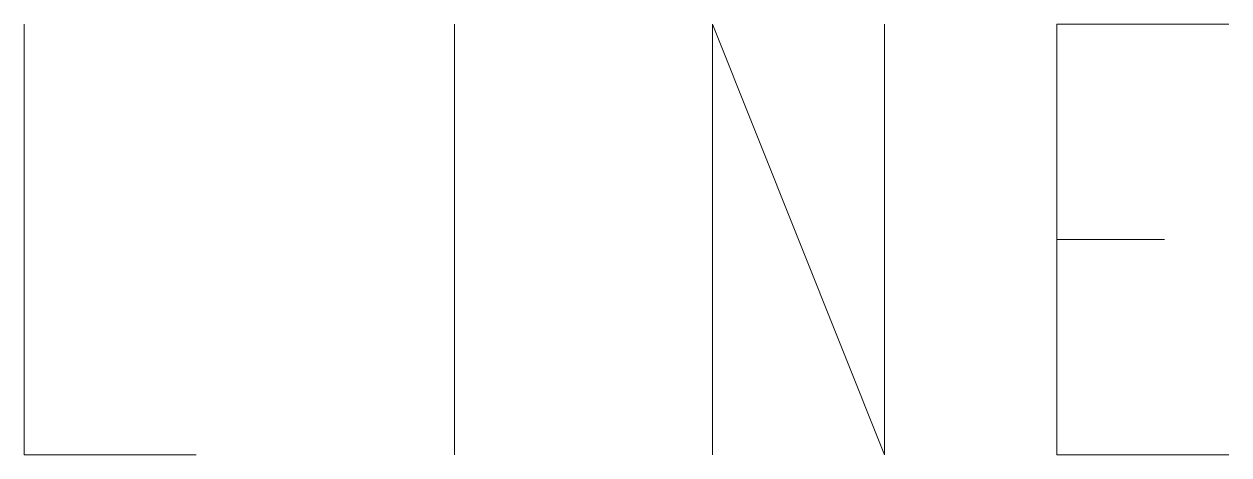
# Model space of a CAD drawing. Extents: x -382 to 1420, y -377 to 265.
# Drawn here: x -340.53 to -329.51, y 61.09 to 65.02 of the extents above; entities that cross this region are included whole.
import ezdxf

# ---------------------------------------------------------------- set-up
doc = ezdxf.new("R2010")
doc.units = 0
doc.header["$MEASUREMENT"] = 0
doc.layers.add('PDF_レイヤー 1', color=7, linetype='CONTINUOUS')

msp = doc.modelspace()

# ---------------------------------------------------------------- linework, layer by layer
at = {"layer": 'PDF_レイヤー 1', "lineweight": 0}
for points in [[(-340.5289, 65.0241), (-340.5289, 61.08736), (-338.95432, 61.08736)], [(-336.59221, 65.0241), (-336.59221, 61.08736)], [(-334.23023, 61.0874), (-334.23023, 65.02414), (-332.65564, 61.0874), (-332.65564, 65.02414)], [(-329.50624, 61.0874), (-331.08096, 61.0874), (-331.08096, 65.02414), (-329.50624, 65.02414)], [(-331.08095, 63.05574), (-330.09673, 63.05574)]]:
    msp.add_lwpolyline(points, dxfattribs=at)

doc.saveas('drawing.dxf')
